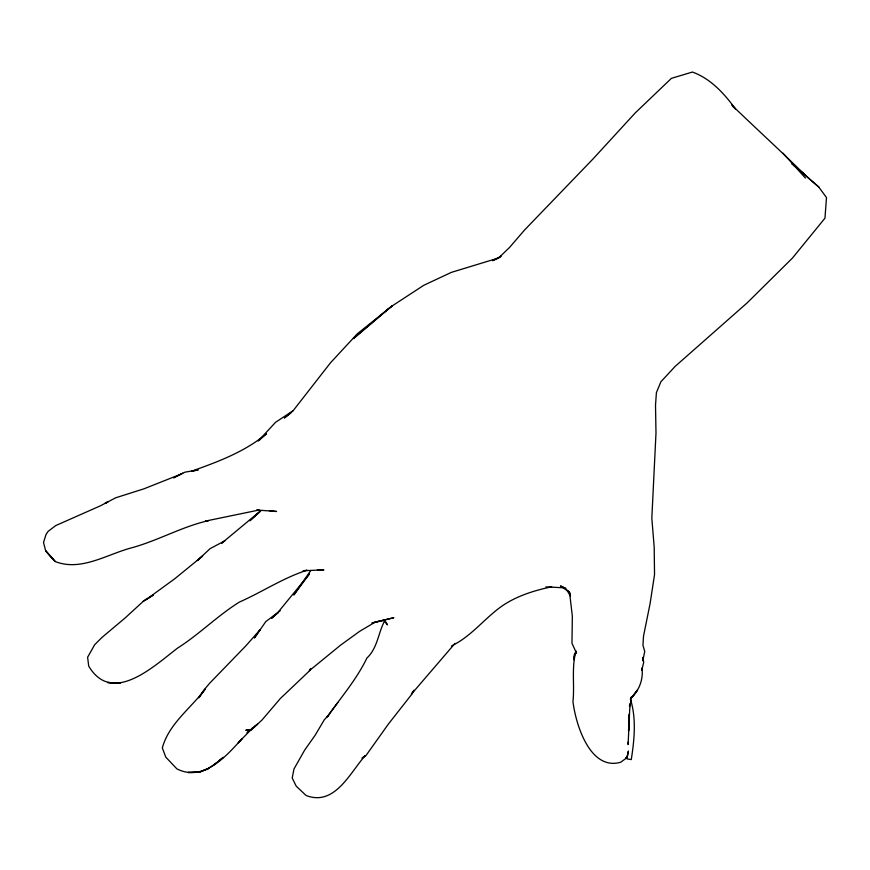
<?xml version="1.0" encoding="UTF-8"?>
<svg xmlns="http://www.w3.org/2000/svg" width="870" height="870" viewBox="0 0 870 870"><rect width="100%" height="100%" fill="white"/><g stroke="black" fill="none" stroke-linecap="round" stroke-linejoin="round"><path stroke-width="1.3" d="M628.586 720.838L628.977 714.324M629.14 720.882L628.542 730.811L629.173 720.762M629.478 706.56L629.652 703.993M628.423 751.125L627.063 757.607L620.691 762.24C590.012 771.092 575.657 724.286 572.96 701.514C574.755 684.973 571.296 666.986 576.092 651.184L575.113 653.99L575.766 651.173L576.505 653.131L571.971 643.256L572.34 616.156L569.556 592.416L567.979 590.6M628.292 751.354L627.063 757.607L627.509 755.443M641.538 670.194L641.984 667.997C643.452 678.981 639.428 689.801 631.696 697.609L637.297 690.193L631.696 697.609M642.147 668.78L643.68 662.505L643.082 657.35L642.799 660.798L644.735 651.467L642.973 645.355L643.485 636.296L650.107 603.497L654.534 574.668L654.196 547.208L651.826 518.237L655.991 433.053L655.512 405.355L656.404 392.653L660.863 381.81L675.207 366.335L747.167 302.869L792.472 258.042L824.956 218.185L826.5 197.577L818.746 186.996L791.765 163.549L796.583 167.714L793.483 165.213M384.214 621.648C378.135 633.73 377.319 648.346 366.879 658.079C356.591 679.426 340.953 697.522 327.305 716.75L328.686 715.096L324.314 719.762L315.147 735.248L304.663 750.114L293.973 768.982L292.211 777.987L296.148 786.078L306.088 795.495C334.385 806.468 349.544 773.593 364.715 756.171M414.055 690.225L411.717 694.336L388.357 724.112L366.042 755.464L362.029 758.183L365.063 755.693M310.492 668.91L309.154 671.161L280.314 698.545L262.164 719.838L254.214 727.396L251.506 728.755L257.553 724.155L254.627 726.396M310.633 668.584L309.383 670.661L340.583 645.149L359.756 631.261L375.155 622.137L393.871 617.711L371.936 622.996L385.638 619.897M413.315 691.182L411.39 694.184L455.01 643.376M310.731 570.589L293.81 595.015L309.372 573.993M327.305 716.75L337.843 702.492M306.262 577.811L309.524 573.732M305.446 578.822L277.486 612.958L271.647 618.233L278.378 612.502M253.92 727.189L247.026 732.79L251.637 729.016L238.206 742.817L242.186 738.51C226.211 756.291 203.373 782.239 176.904 768.895L165.789 757.139L162.32 747.928C168.834 723.84 190.693 708.419 205.135 689.16L198.828 697.805L203.45 690.617L209.485 683.418L245.992 645.703L260.076 629.76L254.421 637.949L265.796 621.604L280.151 610.773M258.205 441.068L275.605 422.265L293.136 410.705M260.489 511.071L249.842 520.771L260.663 510.973M259.13 440.394L266.448 433.738C244.992 451.769 217.892 461.818 191.759 471.127L197.881 470.039M260.695 510.766L221.73 543.163L224.895 540.803L210.159 548.6L197.229 560.617L202.645 555.995L174.663 578.833L146.029 599.669L153.305 595.036L143.311 601.29L125.204 617.896L102.007 637.405L94.656 644.746L87.609 657.252L88.707 666.105C112.295 705.82 154.044 666.029 177.697 648.019C199.186 634.393 217.576 615.677 239.359 602.083C262.174 592.035 283.131 577.897 307.034 570.22L303.119 570.753L323.912 569.85L317.409 569.654M206.864 769.678L216.412 762.859M218.37 761.272L223.264 757.324L213.476 765.23M291.493 412.478L284.392 417.991L293.223 410.586L330.524 362.757L357.407 333.721L392.076 305.99L423.81 285.284L451.389 272.364L498.64 257.966L501.055 256.258L492.724 260.565M143.311 601.29L146.258 599.115M630.696 697.642L632.968 695.967L631.109 698.175L629.728 709.039L628.118 744.579L628.086 742.121M451.497 645.942C468.81 637.634 480.925 622.92 495.465 611.034C511.332 597.625 531.668 591.024 551.689 586.804M197.925 469.996L184.973 472.16L173.608 477.826L180.416 474.346L144.007 488.799L115.634 497.814L100.431 505.807L55.713 525.589L48.144 531.352L46.066 534.387L43.5 542.521L45.675 550.851L55.104 561.487C80.388 571.612 106.26 554.81 130.391 548.144C157.078 541.14 181.536 526.741 208.539 520.63L205.32 521.119L259.151 509.994L256.802 510.016L276.595 511.484L269.45 510.657M180.275 474.411L182.7 473.182M492.714 260.695L498.64 257.966L509.635 247.352L524.49 230.082L593.133 158.829L635.143 113.024L671.412 78.344L692.422 72.036C710.779 78.713 724.188 93.503 735.422 108.924L732.486 106.107M208.974 768.243L199.621 772.158L188.029 772.495L200.176 771.864L207.712 768.765M545.914 586.88L565.609 587.881M563.575 587.087L560.519 585.912L569.556 592.416L570.328 594.852M625.606 757.705L627.237 758.923L631.272 759.586C634.371 739.707 636.525 718.348 630.358 698.882M798.584 169.509L804.696 174.663C780.749 150.923 755.812 128.336 731.616 104.911M798.508 169.378L818.746 186.996M782.989 153.196L805.424 178.056M383.67 620.299L387.476 624.867L385.867 622.017M566.218 588.925L570.492 596.244M574.298 656.567L573.961 659.764L574.57 654.044L574.298 656.567M388.433 308.676L353.437 338.604L392.076 305.99L388.433 308.676M106.02 502.806L105.031 503.382L108.021 501.772L106.02 502.806M251.767 729.571L245.992 730.18L251.767 729.571M120.169 682.983L107.619 682.526L120.169 682.983M55.104 561.487L45.675 550.851L55.104 561.487"/></g></svg>
